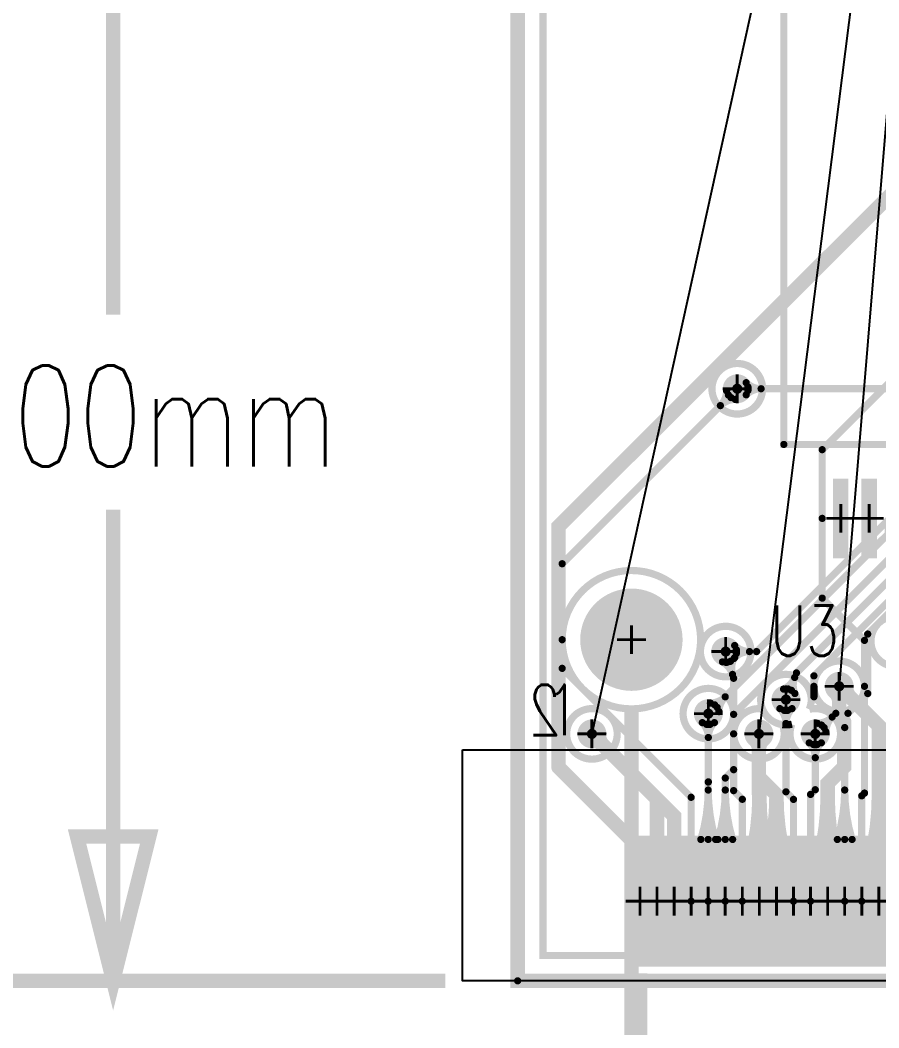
# Model space of a CAD drawing. Extents: x -4539 to 5978, y -4736 to 3041.
# Drawn here: x -344 to 250, y -33 to 665 of the extents above; entities that cross this region are included whole.
import ezdxf

# ---------------------------------------------------------------- set-up
doc = ezdxf.new("R2010")
doc.units = 0
for name, pattern in [('KEEPOUT_00000100', [2, 1, 1]), ('SIG_118', [2, 1, 1]), ('SIG_119', [2, 1, 1]), ('SIG_121', [2, 1, 1]), ('SIG_123', [2, 1, 1]), ('SIG_124', [2, 1, 1]), ('SIG_126', [2, 1, 1]), ('SIG_131', [2, 1, 1]), ('SIG_132', [2, 1, 1]), ('SIG_173', [2, 1, 1]), ('SIG_196', [2, 1, 1]), ('SIG_20', [2, 1, 1]), ('TRMIDX_2048', [2, 1, 1]), ('TRMIDX_4096', [2, 1, 1])]:
    doc.linetypes.add(name, pattern=pattern)
doc.layers.get('0').update_dxf_attribs({"color": 254, "linetype": 'CONTINUOUS'})
for name, color, linetype in [('BOARD_OUTLINE_00', 254, 'CONTINUOUS'), ('DIMENSION1_24', 254, 'CONTINUOUS'), ('DIMENSION2_24', 254, 'CONTINUOUS'), ('DIMENSION3_24', 254, 'CONTINUOUS'), ('DIMENSION5_24', 254, 'CONTINUOUS'), ('DIMENSION6_24', 254, 'CONTINUOUS'), ('DIMENSION7_24', 254, 'CONTINUOUS'), ('DRIL_NPLTE_THRU_01', 16, 'CONTINUOUS'), ('DRIL_NPLTE_THRU_02', 2, 'CONTINUOUS'), ('DRIL_NPLTE_THRU_03', 34, 'CONTINUOUS'), ('DRIL_NPLTE_THRU_04', 96, 'CONTINUOUS'), ('DRIL_NPLTE_THRU_05', 6, 'CONTINUOUS'), ('DRIL_NPLTE_THRU_06', 176, 'CONTINUOUS'), ('DRIL_PLTE_THRU_01', 16, 'CONTINUOUS'), ('DRIL_PLTE_THRU_02', 2, 'CONTINUOUS'), ('DRIL_PLTE_THRU_03', 34, 'CONTINUOUS'), ('DRIL_PLTE_THRU_04', 96, 'CONTINUOUS'), ('DRIL_PLTE_THRU_05', 6, 'CONTINUOUS'), ('DRIL_PLTE_THRU_06', 176, 'CONTINUOUS'), ('DRIL_SYMBOL', 254, 'CONTINUOUS'), ('KEEPOUT_00', 43, 'CONTINUOUS'), ('LINK_00', 254, 'CONTINUOUS'), ('PADS_BOT', 5, 'CONTINUOUS'), ('PADS_INNER', 1, 'CONTINUOUS'), ('PADS_TOP', 1, 'CONTINUOUS'), ('PART_BOT_2DLINE_00', 4, 'CONTINUOUS'), ('PART_NAME_01', 6, 'CONTINUOUS'), ('PART_TOP_2DLINE_00', 6, 'CONTINUOUS'), ('POUR_OUTLINE_02', 56, 'CONTINUOUS'), ('POUR_OUTLINE_05', 216, 'CONTINUOUS'), ('POUR_VIATHERM_02', 56, 'CONTINUOUS'), ('POUR_VOID_02', 56, 'CONTINUOUS'), ('POUR_VOID_05', 216, 'CONTINUOUS'), ('TEAR_01', 1, 'CONTINUOUS'), ('TEAR_03', 43, 'CONTINUOUS'), ('TEAR_06', 5, 'CONTINUOUS'), ('TEXT_24', 2, 'CONTINUOUS'), ('TEXT_26', 6, 'CONTINUOUS'), ('TEXT_29', 130, 'CONTINUOUS'), ('TRACE_01', 1, 'CONTINUOUS'), ('TRACE_03', 43, 'CONTINUOUS'), ('TRACE_06', 5, 'CONTINUOUS'), ('VIAPTS', 1, 'CONTINUOUS')]:
    doc.layers.add(name, color=color, linetype=linetype)
doc.styles.add('W10', font='simplex', dxfattribs={"width": 0.75})
doc.styles.add('W5', font='simplex', dxfattribs={"width": 0.75})

# ---------------------------------------------------------------- blocks, each defined once
blk = doc.blocks.new('SMOOTH_10')
at = {"const_width": 5}
blk.add_lwpolyline([(-2.5, 0, 1), (2.5, 0, 1)], format="xyb", close=True, dxfattribs=at)
blk = doc.blocks.new('BOARD_10')
at = {"layer": 'BOARD_OUTLINE_00', "const_width": 10}
blk.add_lwpolyline([(500, 274.8), (500, -433.86, -1), (500, -591.34), (500, -1300), (1120.08, -1300), (1120.08, -1162.2, -1), (1159.45, -1162.2), (1159.45, -1300), (3161.42, -1300), (3161.42, -591.34, -1), (3161.42, -433.86), (3161.42, 274.8)], format="xyb", close=True, dxfattribs=at)
at = {"layer": 'BOARD_OUTLINE_00'}
blk.add_blockref('SMOOTH_10', (500, -1300), dxfattribs=at)
blk = doc.blocks.new('D_2dfeghi_13')
at = {"layer": 'DIMENSION5_24', "linetype": 'TRMIDX_4096', "const_width": 10}
blk.add_lwpolyline([(-50, 0), (-770, 0)], dxfattribs=at)
at = {"layer": 'DIMENSION7_24', "linetype": 'TRMIDX_4096', "const_width": 1}
blk.add_lwpolyline([(0, 0), (0.03, 0)], dxfattribs=at)
blk = doc.blocks.new('D_2dfeghi_15')
at = {"layer": 'DIMENSION1_24', "linetype": 'TRMIDX_4096', "const_width": 10}
blk.add_lwpolyline([(-280, 0), (-280, 326.2)], dxfattribs=at)
at = {"layer": 'DIMENSION2_24', "linetype": 'TRMIDX_4096', "const_width": 10}
blk.add_lwpolyline([(-280, 787.4), (-280, 461.2)], dxfattribs=at)
at = {"layer": 'DIMENSION3_24', "linetype": 'TRMIDX_4096', "const_width": 10}
blk.add_lwpolyline([(-280, 0), (-305, 100), (-255, 100)], close=True, dxfattribs=at)
at = {"layer": 'DIMENSION5_24', "linetype": 'TRMIDX_4096', "const_width": 10}
blk.add_lwpolyline([(-50, 0), (-330, 0)], dxfattribs=at)
at = {"layer": 'DIMENSION7_24', "linetype": 'TRMIDX_4096', "const_width": 1}
blk.add_lwpolyline([(0, 0), (0.03, 0)], dxfattribs=at)
at = {"layer": 'TEXT_24', "style": 'W10', "width": 0.75}
blk.add_text('20.00mm', height=70, dxfattribs=at).set_placement((-461.82, 356.2))
blk = doc.blocks.new('D_1dfeghi_16')
at = {"layer": 'DIMENSION7_24', "linetype": 'TRMIDX_2048', "const_width": 1}
blk.add_lwpolyline([(-620.08, 0), (-620.05, 0)], dxfattribs=at)
blk = doc.blocks.new('D_1dfeghi_18')
at = {"layer": 'DIMENSION6_24', "linetype": 'TRMIDX_2048', "const_width": 10}
blk.add_lwpolyline([(84.65, 5.12), (84.65, -525)], dxfattribs=at)
at = {"layer": 'DIMENSION7_24', "linetype": 'TRMIDX_2048', "const_width": 1}
for points in [[(84.65, 55.12), (84.67, 55.12)], [(0, 0), (0.03, 0)]]:
    blk.add_lwpolyline(points, dxfattribs=at)
blk = doc.blocks.new('D_1dfeghi_19')
at = {"layer": 'DIMENSION5_24', "linetype": 'TRMIDX_2048', "const_width": 10}
blk.add_lwpolyline([(0, -50), (0, -436.22)], dxfattribs=at)
at = {"layer": 'DIMENSION7_24', "linetype": 'TRMIDX_2048', "const_width": 1}
for points in [[(0, 0), (0.03, 0)], [(-78.74, -236.22), (-78.71, -236.22)]]:
    blk.add_lwpolyline(points, dxfattribs=at)
blk = doc.blocks.new('POUR_VOID_755')
at = {"layer": 'POUR_VOID_02', "const_width": 5}
blk.add_lwpolyline([(-6169.19, -6263.78, 1), (-6073.33, -6263.78, 1)], format="xyb", close=True, dxfattribs=at)
blk = doc.blocks.new('POUR_VOID_754')
at = {"layer": 'POUR_VOID_02', "const_width": 5}
blk.add_lwpolyline([(-6065.5, -6090, 1), (-6030.5, -6090, 1)], format="xyb", close=True, dxfattribs=at)
blk = doc.blocks.new('POUR_VOID_753')
at = {"layer": 'POUR_VOID_02', "const_width": 5}
blk.add_lwpolyline([(-6073.5, -6272, 1), (-6038.5, -6272, 1)], format="xyb", close=True, dxfattribs=at)
blk = doc.blocks.new('POUR_VOID_752')
at = {"layer": 'POUR_VOID_02', "const_width": 5}
blk.add_lwpolyline([(-6085.5, -6315, 1), (-6050.5, -6315, 1)], format="xyb", close=True, dxfattribs=at)
blk = doc.blocks.new('POUR_VOID_751')
at = {"layer": 'POUR_VOID_02', "const_width": 5}
blk.add_lwpolyline([(-5998.12, -6311.99, -4.177641), (-6010.16, -6322.29, -4.177641)], format="xyb", close=True, dxfattribs=at)
blk = doc.blocks.new('POUR_OUTLINE_418')
at = {"layer": 'POUR_OUTLINE_02', "const_width": 5}
blk.add_lwpolyline([(-3557.5, -5612.5), (-3557.5, -4942.5), (-6182.5, -4942.5), (-6182.5, -5617.5), (-6166.44, -5617.5, -0.691217), (-6166.44, -5802.5), (-6182.5, -5802.5), (-6182.5, -6482.5), (-5597.5, -6482.5), (-5597.5, -6359.83, -0.121918), (-5590.76, -6342.93, -5.51621), (-5582.07, -6334.24, -0.564646), (-5522.5, -6359.83), (-5522.5, -6482.5), (-3557.5, -6482.5), (-3557.5, -5807.5), (-3558.62, -5807.5, -0.806303), (-3558.62, -5612.5)], format="xyb", close=True, dxfattribs=at)
for name in ['POUR_VOID_754', 'POUR_VOID_755', 'POUR_VOID_753', 'POUR_VOID_751', 'POUR_VOID_752']:
    blk.add_blockref(name, (0, 0))
blk = doc.blocks.new('POUR_VIATHERM_793')
at = {"layer": 'POUR_VIATHERM_02'}
for points in [[(-5977.43, -6286.07), (-5977.43, -6286.07)], [(-5987.43, -6296.07), (-5987.43, -6296.07)], [(-5967.43, -6296.07), (-5967.43, -6296.07)], [(-5977.43, -6306.07), (-5977.43, -6306.07)]]:
    blk.add_lwpolyline(points, dxfattribs=at)
blk = doc.blocks.new('POUR_VIATHERM_818')
at = {"layer": 'POUR_VIATHERM_02'}
for points in [[(-6033, -6319), (-6033, -6319)], [(-6043, -6329), (-6043, -6329)], [(-6023, -6329), (-6023, -6329)], [(-6033, -6339), (-6033, -6339)]]:
    blk.add_lwpolyline(points, dxfattribs=at)
blk = doc.blocks.new('POUR_VIATHERM_819')
at = {"layer": 'POUR_VIATHERM_02'}
for points in [[(-6148.58, -6319), (-6148.58, -6319)], [(-6158.58, -6329), (-6158.58, -6329)], [(-6138.58, -6329), (-6138.58, -6329)], [(-6148.58, -6339), (-6148.58, -6339)]]:
    blk.add_lwpolyline(points, dxfattribs=at)
blk = doc.blocks.new('POUR_HEADER_0')
for name in ['POUR_OUTLINE_418', 'POUR_VIATHERM_793', 'POUR_VIATHERM_819', 'POUR_VIATHERM_818']:
    blk.add_blockref(name, (6185, 6485))
blk = doc.blocks.new('POUR_VOID_323')
at = {"layer": 'POUR_VOID_05', "const_width": 5}
blk.add_lwpolyline([(-6169.19, -6263.78, 1), (-6073.33, -6263.78, 1)], format="xyb", close=True, dxfattribs=at)
blk = doc.blocks.new('POUR_VOID_322')
at = {"layer": 'POUR_VOID_05', "const_width": 5}
blk.add_lwpolyline([(-6166.08, -6329, 1), (-6131.08, -6329, 1)], format="xyb", close=True, dxfattribs=at)
blk = doc.blocks.new('POUR_VOID_321')
at = {"layer": 'POUR_VOID_05', "const_width": 5}
blk.add_lwpolyline([(-6065.5, -6090, 1), (-6030.5, -6090, 1)], format="xyb", close=True, dxfattribs=at)
blk = doc.blocks.new('POUR_VOID_320')
at = {"layer": 'POUR_VOID_05', "const_width": 5}
blk.add_lwpolyline([(-6073.5, -6272, 1), (-6038.5, -6272, 1)], format="xyb", close=True, dxfattribs=at)
blk = doc.blocks.new('POUR_VOID_319')
at = {"layer": 'POUR_VOID_05', "const_width": 5}
blk.add_lwpolyline([(-6085.5, -6315, 1), (-6050.5, -6315, 1)], format="xyb", close=True, dxfattribs=at)
blk = doc.blocks.new('POUR_VOID_318')
at = {"layer": 'POUR_VOID_05', "const_width": 5}
blk.add_lwpolyline([(-5994.93, -6296.07, 1), (-5959.93, -6296.07, 1)], format="xyb", close=True, dxfattribs=at)
blk = doc.blocks.new('POUR_VOID_317')
at = {"layer": 'POUR_VOID_05', "const_width": 5}
blk.add_lwpolyline([(-5998.12, -6311.99, -4.177641), (-6010.16, -6322.29, -0.094374), (-6016.7, -6322.62, -3.688549), (-6030.58, -6311.67, -1.481354)], format="xyb", close=True, dxfattribs=at)
blk = doc.blocks.new('POUR_VOID_315')
at = {"layer": 'POUR_VOID_05', "const_width": 5}
blk.add_lwpolyline([(-5955.45, -6264.88, 1), (-5920.45, -6264.88, 1)], format="xyb", close=True, dxfattribs=at)
blk = doc.blocks.new('POUR_OUTLINE_162')
at = {"layer": 'POUR_OUTLINE_05', "const_width": 5}
blk.add_lwpolyline([(-3557.5, -5612.5), (-3557.5, -4942.5), (-6182.5, -4942.5), (-6182.5, -5617.5), (-6166.44, -5617.5, -0.691217), (-6166.44, -5802.5), (-6182.5, -5802.5), (-6182.5, -6482.5), (-5597.5, -6482.5), (-5597.5, -6359.83, -0.121918), (-5590.76, -6342.93, -0.711311), (-5613.56, -6318.99, -4.185103), (-5600.74, -6309.72, -0.59758), (-5582.07, -6334.24, -0.564646), (-5522.5, -6359.83), (-5522.5, -6482.5), (-3557.5, -6482.5), (-3557.5, -5807.5), (-3558.62, -5807.5, -0.806303), (-3558.62, -5612.5)], format="xyb", close=True, dxfattribs=at)
for name in ['POUR_VOID_321', 'POUR_VOID_323', 'POUR_VOID_315', 'POUR_VOID_320', 'POUR_VOID_318', 'POUR_VOID_317', 'POUR_VOID_319', 'POUR_VOID_322']:
    blk.add_blockref(name, (0, 0))
blk = doc.blocks.new('POUR_HEADER_3')
blk.add_blockref('POUR_OUTLINE_162', (6185, 6485))
blk = doc.blocks.new('KEEPOUT_20')
at = {"layer": 'KEEPOUT_00', "linetype": 'KEEPOUT_00000100'}
blk.add_lwpolyline([(0, 44.59), (2718.1, 44.59), (2718.1, -115.41), (0, -115.41)], close=True, dxfattribs=at)
blk = doc.blocks.new('SMOOTH_5')
at = {"const_width": 2.5}
blk.add_lwpolyline([(-1.25, 0, 1), (1.25, 0, 1)], format="xyb", close=True, dxfattribs=at)
blk = doc.blocks.new('PART_BODY_TOP_8')
at = {"layer": 'PART_TOP_2DLINE_00', "const_width": 5}
blk.add_lwpolyline([(0, 0), (0, 708.66), (0.43, 708.66, 1), (0.43, 866.14), (0, 866.14), (0, 1181.1), (2661.42, 1181.1), (2661.42, 866.14), (2661.39, 866.14, 1), (2661.39, 708.66), (2661.42, 708.66), (2661.42, 0), (659.45, 0), (659.45, 137.95, 1), (620.08, 137.95), (620.08, 0)], format="xyb", close=True, dxfattribs=at)
at = {"layer": 'PART_TOP_2DLINE_00'}
blk.add_blockref('SMOOTH_5', (0, 0), dxfattribs=at)
blk = doc.blocks.new('DRIL_SYMBOL_0')
at = {"layer": 'DRIL_SYMBOL', "const_width": 2}
for points in [[(0, -10), (0, 10)], [(-10, 0), (10, 0)]]:
    blk.add_lwpolyline(points, dxfattribs=at)
blk = doc.blocks.new('DRIL_HOLE_0')
blk.add_lwpolyline([(0, 0, 1), (0, 0, 1)], format="xyb", close=True)
blk.add_blockref('DRIL_SYMBOL_0', (0, 0))
blk = doc.blocks.new('PAD_2')
blk.add_lwpolyline([(0, 0, 1), (0, 0, 1)], format="xyb", close=True)
blk = doc.blocks.new('PAD_10')
at = {"const_width": 17.72}
blk.add_lwpolyline([(-45.28, 0), (45.28, 0)], dxfattribs=at)
blk = doc.blocks.new('STK_TOP_13')
at = {"layer": 'DRIL_NPLTE_THRU_01'}
blk.add_blockref('DRIL_HOLE_0', (0, 0), dxfattribs=at)
at = {"layer": 'DRIL_NPLTE_THRU_02'}
blk.add_blockref('DRIL_HOLE_0', (0, 0), dxfattribs=at)
at = {"layer": 'DRIL_NPLTE_THRU_03'}
blk.add_blockref('DRIL_HOLE_0', (0, 0), dxfattribs=at)
at = {"layer": 'DRIL_NPLTE_THRU_04'}
blk.add_blockref('DRIL_HOLE_0', (0, 0), dxfattribs=at)
at = {"layer": 'DRIL_NPLTE_THRU_05'}
blk.add_blockref('DRIL_HOLE_0', (0, 0), dxfattribs=at)
at = {"layer": 'DRIL_NPLTE_THRU_06'}
blk.add_blockref('DRIL_HOLE_0', (0, 0), dxfattribs=at)
at = {"layer": 'PADS_BOT'}
blk.add_blockref('PAD_2', (0, 0), dxfattribs=at)
at = {"layer": 'PADS_INNER'}
blk.add_blockref('PAD_2', (0, 0), dxfattribs=at)
at = {"layer": 'PADS_TOP', "rotation": 90}
blk.add_blockref('PAD_10', (0, 0), dxfattribs=at)
blk = doc.blocks.new('STK_TOP_12')
at = {"layer": 'DRIL_NPLTE_THRU_01'}
blk.add_blockref('DRIL_HOLE_0', (0, 0), dxfattribs=at)
at = {"layer": 'DRIL_NPLTE_THRU_02'}
blk.add_blockref('DRIL_HOLE_0', (0, 0), dxfattribs=at)
at = {"layer": 'DRIL_NPLTE_THRU_03'}
blk.add_blockref('DRIL_HOLE_0', (0, 0), dxfattribs=at)
at = {"layer": 'DRIL_NPLTE_THRU_04'}
blk.add_blockref('DRIL_HOLE_0', (0, 0), dxfattribs=at)
at = {"layer": 'DRIL_NPLTE_THRU_05'}
blk.add_blockref('DRIL_HOLE_0', (0, 0), dxfattribs=at)
at = {"layer": 'DRIL_NPLTE_THRU_06'}
blk.add_blockref('DRIL_HOLE_0', (0, 0), dxfattribs=at)
at = {"layer": 'PADS_BOT', "rotation": 90}
blk.add_blockref('PAD_10', (0, 0), dxfattribs=at)
at = {"layer": 'PADS_INNER'}
blk.add_blockref('PAD_2', (0, 0), dxfattribs=at)
at = {"layer": 'PADS_TOP'}
blk.add_blockref('PAD_2', (0, 0), dxfattribs=at)
blk = doc.blocks.new('DRIL_SYMBOL_70$8661417323')
at = {"layer": 'DRIL_SYMBOL', "const_width": 2}
for points in [[(0, -10), (0, 10)], [(-10, 0), (10, 0)]]:
    blk.add_lwpolyline(points, dxfattribs=at)
blk = doc.blocks.new('DRIL_HOLE_70$8661417323')
at = {"const_width": 35.43}
blk.add_lwpolyline([(-17.72, 0, 1), (17.72, 0, 1)], format="xyb", close=True, dxfattribs=at)
blk.add_blockref('DRIL_SYMBOL_70$8661417323', (0, 0))
blk = doc.blocks.new('PAD_11')
at = {"const_width": 35.43}
blk.add_lwpolyline([(0, -17.72, 1), (0, 17.72, 1)], format="xyb", close=True, dxfattribs=at)
blk = doc.blocks.new('STK_TOP_14')
at = {"layer": 'DRIL_NPLTE_THRU_01'}
blk.add_blockref('DRIL_HOLE_70$8661417323', (0, 0), dxfattribs=at)
at = {"layer": 'DRIL_NPLTE_THRU_02'}
blk.add_blockref('DRIL_HOLE_70$8661417323', (0, 0), dxfattribs=at)
at = {"layer": 'DRIL_NPLTE_THRU_03'}
blk.add_blockref('DRIL_HOLE_70$8661417323', (0, 0), dxfattribs=at)
at = {"layer": 'DRIL_NPLTE_THRU_04'}
blk.add_blockref('DRIL_HOLE_70$8661417323', (0, 0), dxfattribs=at)
at = {"layer": 'DRIL_NPLTE_THRU_05'}
blk.add_blockref('DRIL_HOLE_70$8661417323', (0, 0), dxfattribs=at)
at = {"layer": 'DRIL_NPLTE_THRU_06'}
blk.add_blockref('DRIL_HOLE_70$8661417323', (0, 0), dxfattribs=at)
at = {"layer": 'PADS_BOT'}
blk.add_blockref('PAD_11', (0, 0), dxfattribs=at)
at = {"layer": 'PADS_INNER'}
blk.add_blockref('PAD_11', (0, 0), dxfattribs=at)
at = {"layer": 'PADS_TOP'}
blk.add_blockref('PAD_11', (0, 0), dxfattribs=at)
blk = doc.blocks.new('SYM_TOP_10')
for name, p in [('PART_BODY_TOP_8', (0, 0)), ('STK_TOP_14', (78.74, 236.22)), ('STK_TOP_13', (84.65, 55.12)), ('STK_TOP_12', (96.46, 55.12)), ('STK_TOP_13', (108.27, 55.12)), ('STK_TOP_12', (120.08, 55.12)), ('STK_TOP_13', (131.89, 55.12)), ('STK_TOP_12', (143.7, 55.12)), ('STK_TOP_13', (155.51, 55.12)), ('STK_TOP_12', (167.32, 55.12)), ('STK_TOP_13', (179.13, 55.12)), ('STK_TOP_12', (190.94, 55.12)), ('STK_TOP_13', (202.76, 55.12)), ('STK_TOP_12', (214.57, 55.12)), ('STK_TOP_13', (226.38, 55.12)), ('STK_TOP_12', (238.19, 55.12)), ('STK_TOP_13', (250, 55.12))]:
    blk.add_blockref(name, p)
blk = doc.blocks.new('PART_TOP_35')
blk.add_blockref('SYM_TOP_10', (0, 0))
at = {"layer": 'PART_NAME_01', "style": 'W5', "width": 0.75}
blk.add_text('U3', height=35, dxfattribs=at).set_placement((175, 225))
blk = doc.blocks.new('PART_BODY_BOT_9')
at = {"layer": 'PART_BOT_2DLINE_00', "const_width": 5}
blk.add_lwpolyline([(-338.58, 265.75), (-42.32, 265.75), (-42.32, 232.53), (42.32, 232.53), (42.32, 265.75), (338.58, 265.75), (338.58, -265.75), (-338.58, -265.75)], close=True, dxfattribs=at)
at = {"layer": 'PART_BOT_2DLINE_00'}
for p in [(-338.58, 265.75), (-42.32, 265.75), (42.32, 265.75), (338.58, 265.75), (-42.32, 232.53), (42.32, 232.53), (-338.58, -265.75), (338.58, -265.75)]:
    blk.add_blockref('SMOOTH_5', p, dxfattribs=at)
blk = doc.blocks.new('PAD_12')
at = {"const_width": 10.63}
blk.add_lwpolyline([(-27.56, 0), (27.56, 0)], dxfattribs=at)
blk = doc.blocks.new('STK_BOT_15')
at = {"layer": 'DRIL_NPLTE_THRU_01'}
blk.add_blockref('DRIL_HOLE_0', (0, 0), dxfattribs=at)
at = {"layer": 'DRIL_NPLTE_THRU_02'}
blk.add_blockref('DRIL_HOLE_0', (0, 0), dxfattribs=at)
at = {"layer": 'DRIL_NPLTE_THRU_03'}
blk.add_blockref('DRIL_HOLE_0', (0, 0), dxfattribs=at)
at = {"layer": 'DRIL_NPLTE_THRU_04'}
blk.add_blockref('DRIL_HOLE_0', (0, 0), dxfattribs=at)
at = {"layer": 'DRIL_NPLTE_THRU_05'}
blk.add_blockref('DRIL_HOLE_0', (0, 0), dxfattribs=at)
at = {"layer": 'DRIL_NPLTE_THRU_06'}
blk.add_blockref('DRIL_HOLE_0', (0, 0), dxfattribs=at)
at = {"layer": 'PADS_BOT'}
blk.add_blockref('PAD_12', (0, 0), dxfattribs=at)
at = {"layer": 'PADS_INNER'}
blk.add_blockref('PAD_2', (0, 0), dxfattribs=at)
at = {"layer": 'PADS_TOP'}
blk.add_blockref('PAD_2', (0, 0), dxfattribs=at)
blk = doc.blocks.new('SYM_BOT_11')
for name, p in [('PART_BODY_BOT_9', (0, 0)), ('STK_BOT_15', (-389.76, -206.69)), ('STK_BOT_15', (-389.76, -226.38))]:
    blk.add_blockref(name, p)
blk = doc.blocks.new('PART_BOT_38')
blk.add_blockref('SYM_BOT_11', (0, 0))
blk = doc.blocks.new('TRACE_1828')
at = {"layer": 'TRACE_01', "linetype": 'SIG_20', "const_width": 10}
blk.add_lwpolyline([(28.31, 236.22), (28.31, 314.59), (295.05, 581.33), (758.33, 581.33), (816, 639)], dxfattribs=at)
at = {"layer": 'TRACE_01'}
for p in [(28.31, 314.59), (28.31, 236.22)]:
    blk.add_blockref('SMOOTH_10', p, dxfattribs=at)
blk = doc.blocks.new('TEAR_2008008000564')
at = {"const_width": 5}
for points in [[(4.7, -15.82, 0.196261), (-2.25, -7.15)], [(4.7, -15.82, 0.067729), (0.92, -7.44)], [(4.7, -15.82, -0.067729), (3.3, -6.74)], [(4.7, -15.82, -0.196262), (5.8, -4.76)]]:
    blk.add_lwpolyline(points, format="xyb", dxfattribs=at)
for p in [(-2.25, -7.15), (0.92, -7.44), (3.3, -6.74), (5.8, -4.76), (4.7, -15.82), (4.7, -15.82), (4.7, -15.82), (4.7, -15.82)]:
    blk.add_blockref('SMOOTH_5', p)
blk = doc.blocks.new('TRACE_2952')
at = {"layer": 'TRACE_06', "linetype": 'SIG_118', "const_width": 5}
blk.add_lwpolyline([(144, 228), (149.5, 209.5)], dxfattribs=at)
at = {"layer": 'TEAR_06'}
blk.add_blockref('TEAR_2008008000564', (144, 228), dxfattribs=at)
at = {"layer": 'TRACE_06'}
for p in [(144, 228), (149.5, 209.5)]:
    blk.add_blockref('SMOOTH_5', p, dxfattribs=at)
blk = doc.blocks.new('TEAR_2008008000565')
at = {"const_width": 5}
for points in [[(16.5, 0, -0.196262), (6.21, 4.2)], [(16.5, 0, 0.196262), (6.21, -4.2)], [(16.5, 0, -0.067729), (7.4, 1.24)], [(16.5, 0, 0.067729), (7.4, -1.24)]]:
    blk.add_lwpolyline(points, format="xyb", dxfattribs=at)
for p in [(6.21, 4.2), (7.4, 1.24), (7.4, -1.24), (16.5, 0), (16.5, 0), (16.5, 0), (16.5, 0), (6.21, -4.2)]:
    blk.add_blockref('SMOOTH_5', p)
blk = doc.blocks.new('TRACE_882')
at = {"layer": 'TRACE_01', "linetype": 'SIG_118', "const_width": 5}
blk.add_lwpolyline([(144, 228), (165.38, 228), (397.06, 459.69), (546.16, 459.69), (567.97, 481.5), (734.03, 481.5), (736.81, 478.72), (1010.22, 478.72), (1062.99, 531.5)], dxfattribs=at)
at = {"layer": 'TEAR_01'}
blk.add_blockref('TEAR_2008008000565', (144, 228), dxfattribs=at)
at = {"layer": 'TRACE_01'}
for p in [(144, 228), (165.38, 228)]:
    blk.add_blockref('SMOOTH_5', p, dxfattribs=at)
blk = doc.blocks.new('TEAR_2008008000567')
at = {"const_width": 5}
for points in [[(0, 77, -0.073915), (-5.09, 42.78)], [(0, 77, 0.073915), (5.09, 42.78)]]:
    blk.add_lwpolyline(points, format="xyb", dxfattribs=at)
blk.add_lwpolyline([(0, 77), (0, 42.78)], dxfattribs=at)
for p in [(0, 77), (0, 77), (0, 77), (-5.09, 42.78), (0, 42.78), (5.09, 42.78)]:
    blk.add_blockref('SMOOTH_5', p)
blk = doc.blocks.new('TRACE_1370')
at = {"layer": 'TRACE_06', "linetype": 'SIG_118', "const_width": 5}
blk.add_lwpolyline([(143.7, 55.12), (143.7, 140.42), (149.5, 146.22), (149.5, 209.5)], dxfattribs=at)
at = {"layer": 'TEAR_06'}
blk.add_blockref('TEAR_2008008000567', (143.7, 55.12), dxfattribs=at)
at = {"layer": 'TRACE_06'}
for p in [(149.5, 209.5), (149.5, 146.22), (143.7, 140.42), (143.7, 55.12)]:
    blk.add_blockref('SMOOTH_5', p, dxfattribs=at)
blk = doc.blocks.new('TEAR_2008008000568')
at = {"const_width": 5}
for points in [[(-11.67, -11.67, 0.196262), (-7.36, -1.42)], [(-11.67, -11.67, 0.067729), (-6.11, -4.35)], [(-11.67, -11.67, -0.067729), (-4.35, -6.11)], [(-11.67, -11.67, -0.196262), (-1.42, -7.36)]]:
    blk.add_lwpolyline(points, format="xyb", dxfattribs=at)
for p in [(-7.36, -1.42), (-6.11, -4.35), (-4.35, -6.11), (-1.42, -7.36), (-11.67, -11.67), (-11.67, -11.67), (-11.67, -11.67), (-11.67, -11.67)]:
    blk.add_blockref('SMOOTH_5', p)
blk = doc.blocks.new('TRACE_2430')
at = {"layer": 'TRACE_06', "linetype": 'SIG_119', "const_width": 5}
blk.add_lwpolyline([(30.81, 236.22), (30.81, 288.81), (152, 410)], dxfattribs=at)
at = {"layer": 'TEAR_06'}
blk.add_blockref('TEAR_2008008000568', (152, 410), dxfattribs=at)
at = {"layer": 'TRACE_06'}
for p in [(152, 410), (30.81, 288.81), (30.81, 236.22)]:
    blk.add_blockref('SMOOTH_5', p, dxfattribs=at)
blk = doc.blocks.new('TEAR_2008008000569')
at = {"const_width": 5}
for points in [[(16.5, 0, -0.196262), (6.21, 4.2)], [(16.5, 0, 0.196262), (6.21, -4.2)], [(16.5, 0, -0.067729), (7.4, 1.24)], [(16.5, 0, 0.067729), (7.4, -1.24)]]:
    blk.add_lwpolyline(points, format="xyb", dxfattribs=at)
for p in [(6.21, 4.2), (7.4, 1.24), (7.4, -1.24), (16.5, 0), (16.5, 0), (16.5, 0), (16.5, 0), (6.21, -4.2)]:
    blk.add_blockref('SMOOTH_5', p)
blk = doc.blocks.new('TRACE_776')
at = {"layer": 'TRACE_01', "linetype": 'SIG_119', "const_width": 5}
blk.add_lwpolyline([(152, 410), (283.5, 410), (348.25, 474.75), (465.35, 474.75), (483.59, 492.98), (771.05, 492.98), (811.44, 533.37), (1029.91, 533.37), (1047.72, 551.18), (1082.68, 551.18), (1102.36, 570.87)], dxfattribs=at)
at = {"layer": 'TEAR_01'}
blk.add_blockref('TEAR_2008008000569', (152, 410), dxfattribs=at)
at = {"layer": 'TRACE_01'}
blk.add_blockref('SMOOTH_5', (152, 410), dxfattribs=at)
blk = doc.blocks.new('TEAR_2008008000579')
at = {"const_width": 5}
for points in [[(11.67, 11.67, -0.196262), (1.42, 7.36)], [(11.67, 11.67, -0.067729), (4.35, 6.11)], [(11.67, 11.67, 0.067729), (6.11, 4.35)], [(11.67, 11.67, 0.196262), (7.36, 1.42)]]:
    blk.add_lwpolyline(points, format="xyb", dxfattribs=at)
for p in [(11.67, 11.67), (11.67, 11.67), (11.67, 11.67), (11.67, 11.67), (1.42, 7.36), (4.35, 6.11), (6.11, 4.35), (7.36, 1.42)]:
    blk.add_blockref('SMOOTH_5', p)
blk = doc.blocks.new('TRACE_888')
at = {"layer": 'TRACE_03', "linetype": 'SIG_121', "const_width": 5}
blk.add_lwpolyline([(132, 185), (256.5, 309.5), (256.5, 316.25), (556.75, 616.5), (881.71, 616.5), (891.25, 626.04), (1088.96, 626.04), (1125, 590)], dxfattribs=at)
at = {"layer": 'TEAR_03'}
blk.add_blockref('TEAR_2008008000579', (132, 185), dxfattribs=at)
at = {"layer": 'TRACE_03'}
blk.add_blockref('SMOOTH_5', (132, 185), dxfattribs=at)
blk = doc.blocks.new('TEAR_2008008000583')
at = {"const_width": 5}
for points in [[(0, 77, -0.073915), (-5.09, 42.78)], [(0, 77, 0.073915), (5.09, 42.78)]]:
    blk.add_lwpolyline(points, format="xyb", dxfattribs=at)
blk.add_lwpolyline([(0, 77), (0, 42.78)], dxfattribs=at)
for p in [(0, 77), (0, 77), (0, 77), (-5.09, 42.78), (0, 42.78), (5.09, 42.78)]:
    blk.add_blockref('SMOOTH_5', p)
blk = doc.blocks.new('TEAR_2008008000584')
at = {"const_width": 5}
for points in [[(0, -16.5, 0.196262), (-4.2, -6.21)], [(0, -16.5, 0.067729), (-1.24, -7.4)], [(0, -16.5, -0.196262), (4.2, -6.21)], [(0, -16.5, -0.067729), (1.24, -7.4)]]:
    blk.add_lwpolyline(points, format="xyb", dxfattribs=at)
for p in [(-4.2, -6.21), (-1.24, -7.4), (1.24, -7.4), (4.2, -6.21), (0, -16.5), (0, -16.5), (0, -16.5), (0, -16.5)]:
    blk.add_blockref('SMOOTH_5', p)
blk = doc.blocks.new('TRACE_890')
at = {"layer": 'TRACE_01', "linetype": 'SIG_121', "const_width": 5}
blk.add_lwpolyline([(131.89, 55.12), (131.89, 137.64), (132, 137.75), (132, 185)], dxfattribs=at)
at = {"layer": 'TEAR_01'}
for name, p in [('TEAR_2008008000584', (132, 185)), ('TEAR_2008008000583', (131.89, 55.12))]:
    blk.add_blockref(name, p, dxfattribs=at)
at = {"layer": 'TRACE_01'}
for p in [(132, 185), (131.89, 137.64), (132, 137.75), (131.89, 55.12)]:
    blk.add_blockref('SMOOTH_5', p, dxfattribs=at)
blk = doc.blocks.new('TEAR_2008008000590')
at = {"const_width": 5}
for points in [[(-11.67, -11.67, 0.196262), (-7.36, -1.42)], [(-11.67, -11.67, 0.067729), (-6.11, -4.35)], [(-11.67, -11.67, -0.067729), (-4.35, -6.11)], [(-11.67, -11.67, -0.196262), (-1.42, -7.36)]]:
    blk.add_lwpolyline(points, format="xyb", dxfattribs=at)
for p in [(-7.36, -1.42), (-6.11, -4.35), (-4.35, -6.11), (-1.42, -7.36), (-11.67, -11.67), (-11.67, -11.67), (-11.67, -11.67), (-11.67, -11.67)]:
    blk.add_blockref('SMOOTH_5', p)
blk = doc.blocks.new('TRACE_2432')
at = {"layer": 'TRACE_01', "linetype": 'SIG_123', "const_width": 5}
blk.add_lwpolyline([(149.5, 171), (149.5, 184.5), (369, 404)], dxfattribs=at)
at = {"layer": 'TEAR_01'}
blk.add_blockref('TEAR_2008008000590', (369, 404), dxfattribs=at)
at = {"layer": 'TRACE_01'}
for p in [(369, 404), (149.5, 184.5), (149.5, 171)]:
    blk.add_blockref('SMOOTH_5', p, dxfattribs=at)
blk = doc.blocks.new('TEAR_2008008000595')
at = {"const_width": 5}
for points in [[(-11.67, -11.67, 0.196262), (-7.36, -1.42)], [(-11.67, -11.67, 0.067729), (-6.11, -4.35)], [(-11.67, -11.67, -0.067729), (-4.35, -6.11)], [(-11.67, -11.67, -0.196262), (-1.42, -7.36)]]:
    blk.add_lwpolyline(points, format="xyb", dxfattribs=at)
for p in [(-7.36, -1.42), (-6.11, -4.35), (-4.35, -6.11), (-1.42, -7.36), (-11.67, -11.67), (-11.67, -11.67), (-11.67, -11.67), (-11.67, -11.67)]:
    blk.add_blockref('SMOOTH_5', p)
blk = doc.blocks.new('TRACE_2440')
at = {"layer": 'TRACE_06', "linetype": 'SIG_124', "const_width": 5}
blk.add_lwpolyline([(210.81, 320.24), (210.81, 367.81), (330, 487)], dxfattribs=at)
at = {"layer": 'TEAR_06'}
blk.add_blockref('TEAR_2008008000595', (330, 487), dxfattribs=at)
at = {"layer": 'TRACE_06'}
for p in [(330, 487), (210.81, 367.81), (210.81, 320.24)]:
    blk.add_blockref('SMOOTH_5', p, dxfattribs=at)
blk = doc.blocks.new('TEAR_2008008000600')
at = {"const_width": 5}
for points in [[(6.02, 15.36, -0.196262), (-1.64, 7.32)], [(6.02, 15.36, -0.067729), (1.55, 7.34)], [(6.02, 15.36, 0.067729), (3.85, 6.43)], [(6.02, 15.36, 0.196262), (6.18, 4.25)]]:
    blk.add_lwpolyline(points, format="xyb", dxfattribs=at)
for p in [(6.02, 15.36), (6.02, 15.36), (6.02, 15.36), (6.02, 15.36), (-1.64, 7.32), (1.55, 7.34), (3.85, 6.43), (6.18, 4.25)]:
    blk.add_blockref('SMOOTH_5', p)
blk = doc.blocks.new('TRACE_762')
at = {"layer": 'TRACE_01', "linetype": 'SIG_126', "const_width": 5}
blk.add_lwpolyline([(185.71, 194.71), (192.97, 213.21), (335.28, 355.53), (345.28, 355.53), (387.21, 397.46), (387.21, 400.6), (431.23, 444.62), (643.15, 444.62), (664.96, 466.44), (1012.43, 466.44), (1057.8, 511.81), (1082.68, 511.81), (1102.36, 531.5)], dxfattribs=at)
at = {"layer": 'TEAR_01'}
blk.add_blockref('TEAR_2008008000600', (185.71, 194.71), dxfattribs=at)
at = {"layer": 'TRACE_01'}
for p in [(192.97, 213.21), (185.71, 194.71)]:
    blk.add_blockref('SMOOTH_5', p, dxfattribs=at)
blk = doc.blocks.new('TEAR_2008008000602')
at = {"const_width": 5}
for points in [[(0, -16.5, 0.196262), (-4.2, -6.21)], [(0, -16.5, 0.067729), (-1.24, -7.4)], [(0, -16.5, -0.196262), (4.2, -6.21)], [(0, -16.5, -0.067729), (1.24, -7.4)]]:
    blk.add_lwpolyline(points, format="xyb", dxfattribs=at)
for p in [(-4.2, -6.21), (-1.24, -7.4), (1.24, -7.4), (4.2, -6.21), (0, -16.5), (0, -16.5), (0, -16.5), (0, -16.5)]:
    blk.add_blockref('SMOOTH_5', p)
blk = doc.blocks.new('TRACE_760')
at = {"layer": 'TRACE_06', "linetype": 'SIG_126', "const_width": 5}
blk.add_lwpolyline([(185.71, 194.71), (185.71, 130.86), (190.94, 125.63), (190.94, 55.12)], dxfattribs=at)
at = {"layer": 'TEAR_06'}
blk.add_blockref('TEAR_2008008000602', (185.71, 194.71), dxfattribs=at)
at = {"layer": 'TRACE_06'}
for p in [(185.71, 194.71), (185.71, 130.86), (190.94, 125.63), (190.94, 55.12)]:
    blk.add_blockref('SMOOTH_5', p, dxfattribs=at)
blk = doc.blocks.new('TEAR_2008008000625')
at = {"const_width": 5}
for points in [[(11.67, 11.67, -0.196262), (1.42, 7.36)], [(11.67, 11.67, -0.067729), (4.35, 6.11)], [(11.67, 11.67, 0.067729), (6.11, 4.35)], [(11.67, 11.67, 0.196262), (7.36, 1.42)]]:
    blk.add_lwpolyline(points, format="xyb", dxfattribs=at)
for p in [(11.67, 11.67), (11.67, 11.67), (11.67, 11.67), (11.67, 11.67), (1.42, 7.36), (4.35, 6.11), (6.11, 4.35), (7.36, 1.42)]:
    blk.add_blockref('SMOOTH_5', p)
blk = doc.blocks.new('TRACE_768')
at = {"layer": 'TRACE_03', "linetype": 'SIG_131', "const_width": 5}
blk.add_lwpolyline([(206, 171), (220.25, 185.25), (228.65, 185.25), (242.31, 198.92), (242.31, 240.13), (526.22, 524.04), (899.1, 524.04), (926.06, 551), (1121, 551)], dxfattribs=at)
at = {"layer": 'TEAR_03'}
blk.add_blockref('TEAR_2008008000625', (206, 171), dxfattribs=at)
at = {"layer": 'TRACE_03'}
for p in [(242.31, 240.13), (242.31, 198.92), (220.25, 185.25), (228.65, 185.25), (206, 171)]:
    blk.add_blockref('SMOOTH_5', p, dxfattribs=at)
blk = doc.blocks.new('TEAR_2008008000629')
at = {"const_width": 5}
for points in [[(0, -16.5, 0.196262), (-4.2, -6.21)], [(0, -16.5, 0.067729), (-1.24, -7.4)], [(0, -16.5, -0.196262), (4.2, -6.21)], [(0, -16.5, -0.067729), (1.24, -7.4)]]:
    blk.add_lwpolyline(points, format="xyb", dxfattribs=at)
for p in [(-4.2, -6.21), (-1.24, -7.4), (1.24, -7.4), (4.2, -6.21), (0, -16.5), (0, -16.5), (0, -16.5), (0, -16.5)]:
    blk.add_blockref('SMOOTH_5', p)
blk = doc.blocks.new('TRACE_766')
at = {"layer": 'TRACE_01', "linetype": 'SIG_131', "const_width": 5}
blk.add_lwpolyline([(202.76, 55.12), (202.76, 129.07), (206, 132.32), (206, 171)], dxfattribs=at)
at = {"layer": 'TEAR_01'}
blk.add_blockref('TEAR_2008008000629', (206, 171), dxfattribs=at)
at = {"layer": 'TRACE_01'}
for p in [(206, 171), (206, 132.32), (202.76, 129.07), (202.76, 55.12)]:
    blk.add_blockref('SMOOTH_5', p, dxfattribs=at)
blk = doc.blocks.new('TRACE_2456')
at = {"layer": 'TRACE_01', "linetype": 'SIG_132', "const_width": 5}
blk.add_lwpolyline([(205.07, 203.93), (205.07, 211.18), (292.97, 299.08), (302.97, 299.08), (398.27, 394.38), (398.27, 397.52), (433.81, 433.06), (652.61, 433.06), (673.7, 454.15), (1025.02, 454.15), (1062.99, 492.13)], dxfattribs=at)
at = {"layer": 'TRACE_01'}
for p in [(205.07, 211.18), (205.07, 203.93)]:
    blk.add_blockref('SMOOTH_5', p, dxfattribs=at)
blk = doc.blocks.new('TEAR_2008008000631')
at = {"const_width": 5}
for points in [[(0, 77, -0.073915), (-5.09, 42.78)], [(0, 77, 0.073915), (5.09, 42.78)]]:
    blk.add_lwpolyline(points, format="xyb", dxfattribs=at)
blk.add_lwpolyline([(0, 77), (0, 42.78)], dxfattribs=at)
for p in [(0, 77), (0, 77), (0, 77), (-5.09, 42.78), (0, 42.78), (5.09, 42.78)]:
    blk.add_blockref('SMOOTH_5', p)
blk = doc.blocks.new('TRACE_472')
at = {"layer": 'TRACE_01', "linetype": 'SIG_132', "const_width": 5}
blk.add_lwpolyline([(226.38, 55.12), (226.38, 175.37)], dxfattribs=at)
at = {"layer": 'TEAR_01'}
blk.add_blockref('TEAR_2008008000631', (226.38, 55.12), dxfattribs=at)
at = {"layer": 'TRACE_01'}
for p in [(226.38, 175.37), (226.38, 55.12)]:
    blk.add_blockref('SMOOTH_5', p, dxfattribs=at)
blk = doc.blocks.new('TEAR_2008008000847')
at = {"const_width": 10}
for points in [[(0, 72.5, -0.047789), (-3.09, 40.28)], [(0, 72.5, 0.047789), (3.09, 40.28)]]:
    blk.add_lwpolyline(points, format="xyb", dxfattribs=at)
for p in [(0, 72.5), (0, 72.5), (-3.09, 40.28), (3.09, 40.28)]:
    blk.add_blockref('SMOOTH_10', p)
blk = doc.blocks.new('TRACE_950')
at = {"layer": 'TRACE_06', "linetype": 'SIG_173', "const_width": 10}
blk.add_lwpolyline([(214.57, 55.12), (214.57, 136.73), (226, 148.16), (226, 179.39)], dxfattribs=at)
at = {"layer": 'TEAR_06'}
blk.add_blockref('TEAR_2008008000847', (214.57, 55.12), dxfattribs=at)
at = {"layer": 'TRACE_06'}
for p in [(226, 179.39), (226, 148.16), (214.57, 136.73), (214.57, 55.12)]:
    blk.add_blockref('SMOOTH_10', p, dxfattribs=at)
blk = doc.blocks.new('TEAR_2008008000856')
at = {"const_width": 10}
for points in [[(0, -11, 0.196262), (-2.8, -4.14)], [(0, -11, -0.196262), (2.8, -4.14)]]:
    blk.add_lwpolyline(points, format="xyb", dxfattribs=at)
for p in [(-2.8, -4.14), (2.8, -4.14), (0, -11), (0, -11)]:
    blk.add_blockref('SMOOTH_10', p)
blk = doc.blocks.new('TRACE_2673')
at = {"layer": 'TRACE_06', "linetype": 'SIG_173', "const_width": 10}
blk.add_lwpolyline([(222.57, 203.93), (222.57, 182.82), (226, 179.39)], dxfattribs=at)
at = {"layer": 'TEAR_06'}
blk.add_blockref('TEAR_2008008000856', (222.57, 203.93), dxfattribs=at)
at = {"layer": 'TRACE_06'}
for p in [(222.57, 203.93), (222.57, 182.82), (226, 179.39)]:
    blk.add_blockref('SMOOTH_10', p, dxfattribs=at)
blk = doc.blocks.new('TEAR_2008008000857')
at = {"const_width": 10}
for points in [[(7.78, -7.78, 0.196261), (0.95, -4.91)], [(7.78, -7.78, -0.196261), (4.91, -0.95)]]:
    blk.add_lwpolyline(points, format="xyb", dxfattribs=at)
for p in [(0.95, -4.91), (4.91, -0.95), (7.78, -7.78), (7.78, -7.78)]:
    blk.add_blockref('SMOOTH_10', p)
blk = doc.blocks.new('TEAR_2008008000858')
at = {"const_width": 10}
for points in [[(0, 72.5, -0.047789), (-3.09, 40.28)], [(0, 72.5, 0.047789), (3.09, 40.28)]]:
    blk.add_lwpolyline(points, format="xyb", dxfattribs=at)
for p in [(0, 72.5), (0, 72.5), (-3.09, 40.28), (3.09, 40.28)]:
    blk.add_blockref('SMOOTH_10', p)
blk = doc.blocks.new('TRACE_2')
at = {"layer": 'TRACE_01', "linetype": 'SIG_173', "const_width": 10}
blk.add_lwpolyline([(222.57, 203.93), (250, 176.5), (250, 55.12)], dxfattribs=at)
at = {"layer": 'TEAR_01'}
for name, p in [('TEAR_2008008000857', (222.57, 203.93)), ('TEAR_2008008000858', (250, 55.12))]:
    blk.add_blockref(name, p, dxfattribs=at)
at = {"layer": 'TRACE_01'}
for p in [(222.57, 203.93), (250, 176.5), (250, 55.12)]:
    blk.add_blockref('SMOOTH_10', p, dxfattribs=at)
blk = doc.blocks.new('TEAR_2008008000922')
at = {"const_width": 10}
for points in [[(0, -11, 0.196262), (-2.8, -4.14)], [(0, -11, -0.196262), (2.8, -4.14)]]:
    blk.add_lwpolyline(points, format="xyb", dxfattribs=at)
for p in [(-2.8, -4.14), (2.8, -4.14), (0, -11), (0, -11)]:
    blk.add_blockref('SMOOTH_10', p)
blk = doc.blocks.new('TEAR_2008008000923')
at = {"const_width": 10}
for points in [[(0, 72.5, -0.047789), (-3.09, 40.28)], [(0, 72.5, 0.047789), (3.09, 40.28)]]:
    blk.add_lwpolyline(points, format="xyb", dxfattribs=at)
for p in [(0, 72.5), (0, 72.5), (-3.09, 40.28), (3.09, 40.28)]:
    blk.add_blockref('SMOOTH_10', p)
blk = doc.blocks.new('TRACE_944')
at = {"layer": 'TRACE_06', "linetype": 'SIG_173', "const_width": 10}
blk.add_lwpolyline([(167, 171), (167, 130.86), (167.32, 130.54), (167.32, 55.12)], dxfattribs=at)
at = {"layer": 'TEAR_06'}
for name, p in [('TEAR_2008008000922', (167, 171)), ('TEAR_2008008000923', (167.32, 55.12))]:
    blk.add_blockref(name, p, dxfattribs=at)
at = {"layer": 'TRACE_06'}
for p in [(167, 171), (167, 130.86), (167.32, 130.54), (167.32, 55.12)]:
    blk.add_blockref('SMOOTH_10', p, dxfattribs=at)
blk = doc.blocks.new('TEAR_2008008000924')
at = {"const_width": 10}
for points in [[(0, -11, 0.196262), (-2.8, -4.14)], [(0, -11, -0.196262), (2.8, -4.14)]]:
    blk.add_lwpolyline(points, format="xyb", dxfattribs=at)
for p in [(-2.8, -4.14), (2.8, -4.14), (0, -11), (0, -11)]:
    blk.add_blockref('SMOOTH_10', p)
blk = doc.blocks.new('TEAR_2008008000925')
at = {"const_width": 10}
for points in [[(0, 72.5, -0.047789), (-3.09, 40.28)], [(0, 72.5, 0.047789), (3.09, 40.28)]]:
    blk.add_lwpolyline(points, format="xyb", dxfattribs=at)
for p in [(0, 72.5), (0, 72.5), (-3.09, 40.28), (3.09, 40.28)]:
    blk.add_blockref('SMOOTH_10', p)
blk = doc.blocks.new('TRACE_0')
at = {"layer": 'TRACE_01', "linetype": 'SIG_173', "const_width": 10}
blk.add_lwpolyline([(167, 171), (167, 140.94), (179.13, 128.81), (179.13, 55.12)], dxfattribs=at)
at = {"layer": 'TEAR_01'}
for name, p in [('TEAR_2008008000924', (167, 171)), ('TEAR_2008008000925', (179.13, 55.12))]:
    blk.add_blockref(name, p, dxfattribs=at)
at = {"layer": 'TRACE_01'}
for p in [(167, 171), (167, 140.94), (179.13, 128.81), (179.13, 55.12)]:
    blk.add_blockref('SMOOTH_10', p, dxfattribs=at)
blk = doc.blocks.new('TEAR_2008008000926')
at = {"const_width": 10}
for points in [[(7.78, -7.78, 0.196261), (0.95, -4.91)], [(7.78, -7.78, -0.196261), (4.91, -0.95)]]:
    blk.add_lwpolyline(points, format="xyb", dxfattribs=at)
for p in [(0.95, -4.91), (4.91, -0.95), (7.78, -7.78), (7.78, -7.78)]:
    blk.add_blockref('SMOOTH_10', p)
blk = doc.blocks.new('TRACE_972')
at = {"layer": 'TRACE_06', "linetype": 'SIG_173', "const_width": 10}
blk.add_lwpolyline([(51.42, 171), (96.46, 125.97), (96.46, 55.12)], dxfattribs=at)
at = {"layer": 'TEAR_06'}
blk.add_blockref('TEAR_2008008000926', (51.42, 171), dxfattribs=at)
at = {"layer": 'TRACE_06'}
for p in [(51.42, 171), (96.46, 125.97), (96.46, 55.12)]:
    blk.add_blockref('SMOOTH_10', p, dxfattribs=at)
blk = doc.blocks.new('TEAR_2008008000927')
at = {"const_width": 10}
for points in [[(7.78, -7.78, 0.196261), (0.95, -4.91)], [(7.78, -7.78, -0.196261), (4.91, -0.95)]]:
    blk.add_lwpolyline(points, format="xyb", dxfattribs=at)
for p in [(0.95, -4.91), (4.91, -0.95), (7.78, -7.78), (7.78, -7.78)]:
    blk.add_blockref('SMOOTH_10', p)
blk = doc.blocks.new('TRACE_884')
at = {"layer": 'TRACE_01', "linetype": 'SIG_173', "const_width": 10}
blk.add_lwpolyline([(51.42, 171), (108.27, 114.16), (108.27, 55.12)], dxfattribs=at)
at = {"layer": 'TEAR_01'}
blk.add_blockref('TEAR_2008008000927', (51.42, 171), dxfattribs=at)
at = {"layer": 'TRACE_01'}
for p in [(51.42, 171), (108.27, 114.16), (108.27, 55.12)]:
    blk.add_blockref('SMOOTH_10', p, dxfattribs=at)
blk = doc.blocks.new('DRIL_SYMBOL_7')
at = {"layer": 'DRIL_SYMBOL', "const_width": 2}
for points in [[(0, -10), (0, 10)], [(-10, 0), (10, 0)]]:
    blk.add_lwpolyline(points, dxfattribs=at)
blk = doc.blocks.new('DRIL_HOLE_7')
at = {"const_width": 3.5}
blk.add_lwpolyline([(-1.75, 0, 1), (1.75, 0, 1)], format="xyb", close=True, dxfattribs=at)
blk.add_blockref('DRIL_SYMBOL_7', (0, 0))
blk = doc.blocks.new('PAD_15')
at = {"const_width": 10}
blk.add_lwpolyline([(0, -5, 1), (0, 5, 1)], format="xyb", close=True, dxfattribs=at)
blk = doc.blocks.new('STK_TOP_26')
at = {"layer": 'DRIL_PLTE_THRU_01'}
blk.add_blockref('DRIL_HOLE_7', (0, 0), dxfattribs=at)
at = {"layer": 'DRIL_PLTE_THRU_02'}
blk.add_blockref('DRIL_HOLE_7', (0, 0), dxfattribs=at)
at = {"layer": 'DRIL_PLTE_THRU_03'}
blk.add_blockref('DRIL_HOLE_7', (0, 0), dxfattribs=at)
at = {"layer": 'DRIL_PLTE_THRU_04'}
blk.add_blockref('DRIL_HOLE_7', (0, 0), dxfattribs=at)
at = {"layer": 'DRIL_PLTE_THRU_05'}
blk.add_blockref('DRIL_HOLE_7', (0, 0), dxfattribs=at)
at = {"layer": 'DRIL_PLTE_THRU_06'}
blk.add_blockref('DRIL_HOLE_7', (0, 0), dxfattribs=at)
at = {"layer": 'PADS_BOT'}
blk.add_blockref('PAD_15', (0, 0), dxfattribs=at)
at = {"layer": 'PADS_INNER'}
blk.add_blockref('PAD_15', (0, 0), dxfattribs=at)
at = {"layer": 'PADS_TOP'}
blk.add_blockref('PAD_15', (0, 0), dxfattribs=at)
blk = doc.blocks.new('SYM_TOP_2')
blk.add_blockref('STK_TOP_26', (0, 0))

msp = doc.modelspace()

# ---------------------------------------------------------------- linework, layer by layer
at = {"layer": 'LINK_00', "linetype": 'SIG_173'}
for q in [(51.42, 171), (167, 171), (222.57, 203.93)]:
    msp.add_line((322.05, 1400), q, dxfattribs=at)
at = {"layer": 'TRACE_01', "linetype": 'SIG_20', "const_width": 10}
for points in [[(28.31, 147.87), (28.31, 236.22)], [(28.31, 147.87), (84.65, 91.54)], [(84.65, 55.12), (84.65, 91.54)]]:
    msp.add_lwpolyline(points, dxfattribs=at)
at = {"layer": 'TRACE_01', "linetype": 'SIG_132', "const_width": 5}
for points in [[(205.07, 196.68), (205.07, 203.93)], [(205.07, 196.68), (226.38, 175.37)]]:
    msp.add_lwpolyline(points, dxfattribs=at)
at = {"layer": 'TRACE_01', "linetype": 'SIG_123', "const_width": 5}
for points in [[(149.5, 131.71), (149.5, 171)], [(149.5, 131.71), (155.51, 125.7)], [(155.51, 55.12), (155.51, 125.7)]]:
    msp.add_lwpolyline(points, dxfattribs=at)
at = {"layer": 'TRACE_06', "linetype": 'SIG_124', "const_width": 5}
for points in [[(210.81, 265), (210.81, 320.24)], [(210.81, 265), (240.07, 235.74)], [(240.07, 203.93), (240.07, 235.74)], [(238.19, 55.12), (238.19, 128.12), (240.07, 130), (240.07, 203.93)]]:
    msp.add_lwpolyline(points, dxfattribs=at)
at = {"layer": 'TRACE_06', "linetype": 'SIG_119', "const_width": 5}
for points in [[(30.81, 216.37), (30.81, 236.22)], [(30.81, 216.37), (120.08, 127.09)], [(120.08, 55.12), (120.08, 127.09)]]:
    msp.add_lwpolyline(points, dxfattribs=at)

# ---------------------------------------------------------------- block references
for name, p in [('D_2dfeghi_13', (0, 0)), ('BOARD_10', (-500, 1300)), ('PART_TOP_35', (0, 0)), ('D_2dfeghi_15', (0, 0)), ('TRACE_1828', (0, 0)), ('TRACE_888', (0, 0)), ('TRACE_776', (0, 0)), ('TRACE_768', (0, 0)), ('TRACE_882', (0, 0)), ('TRACE_762', (0, 0)), ('TRACE_2456', (0, 0)), ('TRACE_2440', (0, 0)), ('TRACE_2430', (0, 0)), ('TRACE_2432', (0, 0)), ('D_1dfeghi_19', (78.74, 236.22)), ('TRACE_2952', (0, 0)), ('TRACE_1370', (0, 0)), ('TRACE_2673', (0, 0)), ('TRACE_2', (0, 0)), ('TRACE_760', (0, 0)), ('TRACE_890', (0, 0)), ('TRACE_950', (0, 0)), ('TRACE_972', (0, 0)), ('TRACE_884', (0, 0)), ('TRACE_944', (0, 0)), ('TRACE_0', (0, 0)), ('TRACE_472', (0, 0)), ('TRACE_766', (0, 0)), ('KEEPOUT_20', (-38.1, 115.41)), ('D_1dfeghi_18', (0, 0)), ('D_1dfeghi_16', (620.08, 0))]:
    msp.add_blockref(name, p)
at = {"linetype": 'SIG_173'}
msp.add_blockref('POUR_HEADER_0', (15, 15), dxfattribs=at)
at = {"linetype": 'SIG_196'}
msp.add_blockref('POUR_HEADER_3', (15, 15), dxfattribs=at)
at = {"xscale": -1, "rotation": -90}
msp.add_blockref('PART_BOT_38', (450, 710), dxfattribs=at)
at = {"layer": 'TRACE_01'}
for name, p in [('SMOOTH_10', (28.31, 236.22)), ('SMOOTH_5', (205.07, 203.93)), ('SMOOTH_5', (205.07, 196.68)), ('SMOOTH_5', (205.07, 196.68)), ('SMOOTH_5', (226.38, 175.37)), ('SMOOTH_5', (149.5, 171)), ('SMOOTH_10', (28.31, 147.87)), ('SMOOTH_10', (28.31, 147.87)), ('SMOOTH_5', (149.5, 131.71)), ('SMOOTH_5', (149.5, 131.71)), ('SMOOTH_5', (155.51, 125.7)), ('SMOOTH_5', (155.51, 125.7)), ('SMOOTH_10', (84.65, 91.54)), ('SMOOTH_10', (84.65, 91.54)), ('SMOOTH_10', (84.65, 55.12)), ('SMOOTH_5', (155.51, 55.12))]:
    msp.add_blockref(name, p, dxfattribs=at)
at = {"layer": 'TRACE_06'}
for p in [(210.81, 320.24), (210.81, 265), (210.81, 265), (30.81, 236.22), (240.07, 235.74), (240.07, 235.74), (30.81, 216.37), (30.81, 216.37), (240.07, 203.93), (240.07, 203.93), (120.08, 127.09), (120.08, 127.09), (238.19, 128.12), (240.07, 130), (120.08, 55.12), (238.19, 55.12)]:
    msp.add_blockref('SMOOTH_5', p, dxfattribs=at)
at = {"layer": 'VIAPTS', "linetype": 'SIG_119'}
msp.add_blockref('SYM_TOP_2', (152, 410), dxfattribs=at)
at = {"layer": 'VIAPTS', "linetype": 'SIG_118'}
msp.add_blockref('SYM_TOP_2', (144, 228), dxfattribs=at)
at = {"layer": 'VIAPTS', "linetype": 'SIG_173'}
for p in [(222.57, 203.93), (51.42, 171), (167, 171)]:
    msp.add_blockref('SYM_TOP_2', p, dxfattribs=at)
at = {"layer": 'VIAPTS', "linetype": 'SIG_126'}
msp.add_blockref('SYM_TOP_2', (185.71, 194.71), dxfattribs=at)
at = {"layer": 'VIAPTS', "linetype": 'SIG_121'}
msp.add_blockref('SYM_TOP_2', (132, 185), dxfattribs=at)
at = {"layer": 'VIAPTS', "linetype": 'SIG_131'}
msp.add_blockref('SYM_TOP_2', (206, 171), dxfattribs=at)

# ---------------------------------------------------------------- texts
at = {"layer": 'TEXT_26', "style": 'W5', "width": 0.75}
msp.add_text('1', height=35, dxfattribs=at).set_placement((20, 170))
at = {"layer": 'TEXT_29', "style": 'W5', "text_generation_flag": 2, "width": 0.75}
msp.add_text('2', height=35, dxfattribs=at).set_placement((30, 170))

doc.saveas('drawing.dxf')
